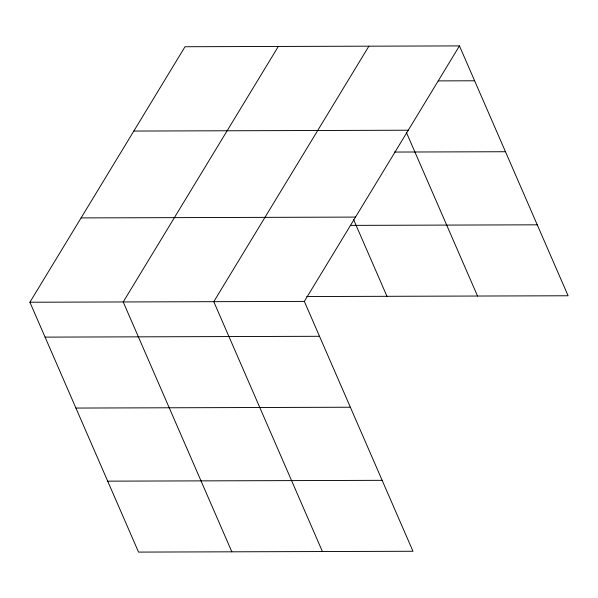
<?xml version="1.0" encoding="UTF-8"?>
<svg xmlns="http://www.w3.org/2000/svg" width="598" height="598" viewBox="0 0 598 598"><rect width="100%" height="100%" fill="white"/><g stroke="black" fill="none" stroke-linecap="round" stroke-linejoin="round"><path stroke-width="0.9" d="M459.458 45.904L304.345 301.407L412.986 551.266L138.542 552.096L29.9 302.237L185.014 46.734L459.458 45.904L568.1 295.763L306.722 296.548M278.324 46.45L123.21 301.96L231.852 551.819M368.891 46.173L213.778 301.684L322.419 551.543M438.214 80.894L474.625 80.782M133.825 131.052L408.27 130.222M394.366 152.056L505.474 151.728M81.089 217.919L355.533 217.089M350.518 225.379L537.251 224.818M29.9 302.237L304.345 301.407M45.067 337.123L319.511 336.293M75.916 408.06L350.361 407.231M107.692 481.158L382.137 480.329M406.356 132.337L477.533 296.032M353.53 219.414L386.966 296.309"/></g></svg>
